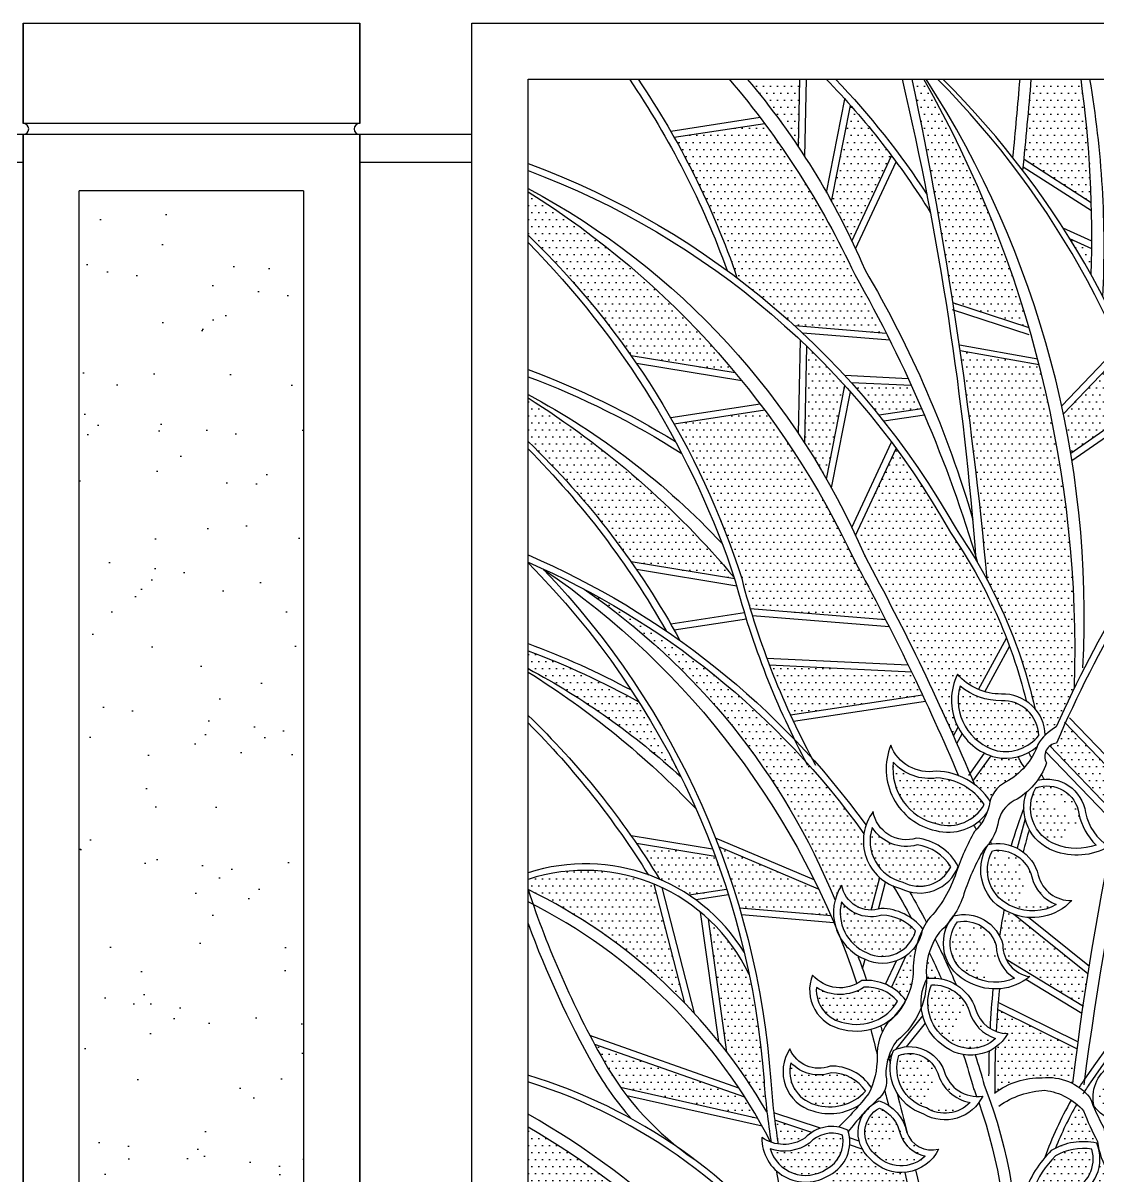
# Model space of a CAD drawing. Extents: x -51224 to -13975, y -20628 to 9094.
# Drawn here: x -38902 to -37944, y -17289 to -16262 of the extents above; entities that cross this region are included whole.
import ezdxf

# ---------------------------------------------------------------- set-up
doc = ezdxf.new("R2010")
doc.units = 0
doc.header["$LTSCALE"] = 5
doc.header["$MEASUREMENT"] = 0
doc.layers.get('0').update_dxf_attribs({"linetype": 'CONTINUOUS'})
for name, color, linetype in [('0-1', 1, 'CONTINUOUS'), ('0-3', 3, 'CONTINUOUS'), ('0-4', 4, 'CONTINUOUS'), ('0-BCA', 33, 'CONTINUOUS'), ('0-HATCH', 8, 'CONTINUOUS'), ('2', 2, 'CONTINUOUS'), ('MET', 2, 'CONTINUOUS')]:
    doc.layers.add(name, color=color, linetype=linetype)
pattern_1 = [(0, (-66595.0113, -13824.664), (3.125, 6.25), [0, -6.25])]

msp = doc.modelspace()

# ---------------------------------------------------------------- hatches: boundary and pattern name
at = {"layer": '0-HATCH'}
h = msp.add_hatch(dxfattribs=at)
h.set_pattern_fill('AR-SAND', color=2, scale=50, style=0)
h.set_pattern_definition([(142.5, (-6908.28, -13824.664), (3.14967, 96.34119), [0, -76, 0, -85, 0, -81.25]), (172.5, (-6908.28, -13824.66), (-88.48884, 141.1073), [0, -41, 0, -68.5, 0, -26.25]), (212.5, (-6846.78, -13824.66), (-155.7071, 0.28295), [0, -25, 0, -90, 0, -117.5]), (222.5, (-6846.78, -13824.66), (-150.30633, 43.8838), [0, -12.5, 0, -59, 0, -67.5])])
h.paths.add_polyline_path([(-38651.6, -16411.5), (-38851.6, -16411.5), (-38851.6, -17862.1), (-38651.6, -17862.1)])
at = {"layer": 'MET'}
h = msp.add_hatch(dxfattribs=at)
h.set_pattern_fill('DOTS', color=256, scale=100, style=0)
h.set_pattern_definition(pattern_1)
h.paths.add_polyline_path([(-38210.7, -16372.5), (-38209.4, -16312.1), (-38256.2, -16312.1, -0.028256)])
h.paths.add_polyline_path([(-38127.6, -16380.4, 0.020153), (-38164.2, -16335.5), (-38181.1, -16421.1, -0.014801), (-38163, -16456.4)])
h = msp.add_hatch(dxfattribs=at)
h.set_pattern_fill('DOTS', color=256, scale=100, style=0)
h.set_pattern_definition(pattern_1)
h.paths.add_polyline_path([(-37996, -16566.8), (-38066.5, -16554.3, -0.013052), (-38042.4, -16758.5, -0.067332), (-38000, -16872.7, -0.174695), (-37990.6, -16896.6, -0.066106), (-37980.9, -16889.3, -0.009125), (-37964.6, -16854.3, 0.070612)])
h.paths.add_polyline_path([(-38098.9, -16312.1), (-38109.2, -16312.1, -0.012859), (-38072.9, -16511.4), (-38005.1, -16533.6, 0.058646)])
h = msp.add_hatch(dxfattribs=at)
h.set_pattern_fill('DOTS', color=256, scale=100, style=0)
h.set_pattern_definition(pattern_1)
h.paths.add_polyline_path([(-37958.7, -16312.1), (-38003.1, -16312.1, -0.00456), (-38009.6, -16383.7), (-37949.6, -16422.2, 0.02686)])
h.paths.add_polyline_path([(-37949.7, -16486.5, 0.005662), (-37949.2, -16463.2), (-37968.7, -16454.3, -0.012032)])
h = msp.add_hatch(dxfattribs=at)
h.set_pattern_fill('DOTS', color=256, scale=100, style=0)
h.set_pattern_definition(pattern_1)
h.paths.add_polyline_path([(-38213.8, -16531.9), (-38132.3, -16538.6, 0.0123), (-38160.5, -16486.1, 0.050651), (-38240.7, -16351.8), (-38321.3, -16364.2, -0.046527), (-38265.4, -16489, -0.023137)])
h.paths.add_polyline_path([(-38163.5, -16582.6, -0.013133), (-38138.8, -16611.6), (-38100.7, -16605.9, 0.004671), (-38109.9, -16585.2)])
h = msp.add_hatch(dxfattribs=at)
h.set_pattern_fill('DOTS', color=256, scale=100, style=0)
h.set_pattern_definition(pattern_1)
h.paths.add_polyline_path([(-38451.6, -16412.5), (-38451.6, -16451.2, -0.04806), (-38359.8, -16558.5), (-38266.9, -16573.8, 0.079678)])
h.paths.add_polyline_path([(-38261.2, -16757.1, 0.009498), (-38253.6, -16784), (-38132.9, -16793.9, 0.006702), (-38160.5, -16741.5, 0.050651), (-38240.7, -16607.1), (-38321.3, -16619.5, -0.051095)])
h.paths.add_polyline_path([(-38236.4, -16834.4, 0.016347), (-38217.7, -16878.7), (-38100, -16861.1, 0.002576), (-38109.7, -16840.6)])
h = msp.add_hatch(dxfattribs=at)
h.set_pattern_fill('DOTS', color=256, scale=100, style=0)
h.set_pattern_definition(pattern_1)
h.paths.add_polyline_path([(-38204.9, -16636.7, -0.013837), (-38185.7, -16668.4), (-38169.2, -16585.2, 0.016904), (-38203, -16550.3)])
h.paths.add_polyline_path([(-38072.5, -16897.2), (-38068.4, -16889.5, -0.236339), (-38068.9, -16842.4, 0.113645), (-38050.2, -16855.9), (-38025.3, -16810.1, 0.059522), (-38075.2, -16716.1, 0.031016), (-38123.5, -16641.2), (-38159.7, -16718.8, -0.007434), (-38151.6, -16737, -0.020135)])
h.paths.add_polyline_path([(-38055.1, -16937.5, -0.000382), (-38053.8, -16940.6, -0.085613), (-38039.8, -16955.4, -0.211809), (-38026, -16938.5, 0.089028), (-38009.3, -16925.4, 0.001039), (-38012.9, -16919.4, 0.001437), (-38014.8, -16915.8, -0.115598), (-38034.8, -16916.4, -0.020679), (-38039, -16915.1)])
h = msp.add_hatch(dxfattribs=at)
h.set_pattern_fill('DOTS', color=256, scale=100, style=0)
h.set_pattern_definition(pattern_1)
h.paths.add_polyline_path([(-37974.5, -16610.3, -0.010073), (-37967.9, -16645.3), (-37904.2, -16600.8, 0.015375), (-37922.1, -16555.6)])
h = msp.add_hatch(dxfattribs=at)
h.set_pattern_fill('DOTS', color=256, scale=100, style=0)
h.set_pattern_definition(pattern_1)
h.paths.add_polyline_path([(-38359.8, -16742.2), (-38267.4, -16757.4, 0.000262), (-38267.6, -16756.6, 0.079323), (-38451.6, -16596.2), (-38451.6, -16634.9, -0.04806)])
h = msp.add_hatch(dxfattribs=at)
h.set_pattern_fill('DOTS', color=256, scale=100, style=0)
h.set_pattern_definition(pattern_1)
h.paths.add_polyline_path([(-38281.5, -16996.2, -0.019491), (-38263.2, -17050.7), (-38181.8, -17057.5, 0.008993), (-38192.6, -17033.9)])
h.paths.add_polyline_path([(-38401.7, -16766.6, -0.146878), (-38178, -17043.8, -0.082965), (-38172.1, -17030.2, 0.368074), (-38145.7, -17052.5), (-38138.1, -17023.6, -0.25418), (-38152.3, -16984.5, 0.116693)])
h.paths.add_polyline_path([(-38108.4, -17105.6, -0.069145), (-38105.1, -17083.2, -0.093982), (-38114.6, -17093), (-38127.7, -17121.4, -0.09996), (-38115, -17132.9, 0.115857)])
h.paths.add_polyline_path([(-38094.1, -17090.3, 0.070049), (-38096.9, -17107.2, -0.022195), (-38096.5, -17113.4, -0.0826), (-38083.2, -17113.8, 0.009056)])
h = msp.add_hatch(dxfattribs=at)
h.set_pattern_fill('DOTS', color=256, scale=100, style=0)
h.set_pattern_definition(pattern_1)
h.paths.add_polyline_path([(-38315.2, -16933.9, 0.026278), (-38352.8, -16867, 0.037889), (-38451.6, -16821.4), (-38451.6, -16837.3, -0.062663)])
h.paths.add_polyline_path([(-38355, -16993.2, -0.012858), (-38334.4, -17025, -0.045024), (-38308.1, -17039.3), (-38274.6, -17034.1, 0.010614), (-38284.7, -17004.8)])
h = msp.add_hatch(dxfattribs=at)
h.set_pattern_fill('DOTS', scale=100, style=0)
h.set_pattern_definition(pattern_1)
edge = h.paths.add_edge_path()
edge.add_arc((-38137.8, -17099.9), 42.9, 42.4347, 87.7573)
edge.add_arc((-38145.8, -17025.9), 32.6, 216.1166, 287.2577, ccw=False)
edge.add_arc((-38134.6, -17054.8), 38.8, 165.605, 247.4768)
edge.add_arc((-38135.8, -17063.2), 30.6, 243.5251, 345.2523)
edge = h.paths.add_edge_path()
edge.add_arc((-38110.3, -17035.7), 41.5, 31.3781, 82.4478)
edge.add_arc((-38114.5, -16959.9), 35.9, 212.1859, 285.5371, ccw=False)
edge.add_arc((-38109.2, -16990.9), 37.5, 161.5606, 257.0397)
edge.add_arc((-38102.7, -17000.3), 31.1, 241.2384, 333.6474)
edge = h.paths.add_edge_path()
edge.add_arc((-38089.6, -16988.5), 53.8, 33.8978, 87.578)
edge.add_arc((-38094, -16892.6), 42.7, 221.2854, 278.9359, ccw=False)
edge.add_arc((-38076.2, -16926.8), 50.2, 173.0921, 257.7815)
edge.add_arc((-38077.1, -16940.2), 36.9, 254.6177, 330.3629)
edge = h.paths.add_edge_path()
edge.add_arc((-38028.4, -16897.8), 31.8, 1.3562, 92.1256)
edge.add_arc((-38030.1, -16808.4), 57.6, 230.757, 270.5639, ccw=False)
edge.add_arc((-38021.5, -16865.4), 46.7, 164.5842, 255.2337)
edge.add_arc((-38026.1, -16873.4), 37.9, 258.8615, 321.3503)
edge = h.paths.add_edge_path()
edge.add_arc((-37989, -16970.4), 28.6, 7.5818, 110.6768, ccw=False)
edge.add_arc((-37908.8, -16956.2), 53, 191.3468, 226.4304)
edge.add_arc((-37962.6, -16946.1), 51.5, 248.9836, 289.6136, ccw=False)
edge.add_arc((-37968.5, -16961.2), 35.3, 150.1777, 249.189, ccw=False)
edge = h.paths.add_edge_path()
edge.add_arc((-38032.9, -17030.2), 31, 13.6108, 99.1965, ccw=False)
edge.add_arc((-37967.8, -17014.1), 36, 194.1039, 248.4346)
edge.add_arc((-38002.1, -17011.3), 41.9, 245.7438, 300.1079, ccw=False)
edge.add_arc((-38006.9, -17016.6), 35.3, 151.2176, 249.4447, ccw=False)
edge = h.paths.add_edge_path()
edge.add_arc((-38063.1, -17092.2), 29.8, 15.8061, 101.5558, ccw=False)
edge.add_arc((-38000.2, -17083.9), 34.2, 180.282, 238.6534)
edge.add_arc((-38035.2, -17074.5), 42.4, 241.5645, 294.0302, ccw=False)
edge.add_arc((-38043.7, -17082.2), 31.8, 142.9301, 248.3543, ccw=False)
edge = h.paths.add_edge_path()
edge.add_arc((-38091.2, -17153.7), 34.7, 18.9456, 91.3188, ccw=False)
edge.add_arc((-38023.8, -17132.7), 35.9, 195.6588, 252.0736)
edge.add_arc((-38057.3, -17143.4), 32.4, 228.2761, 313.6683, ccw=False)
edge.add_arc((-38054.8, -17135.1), 40.5, 156.6453, 233.54, ccw=False)
h = msp.add_hatch(dxfattribs=at)
h.set_pattern_fill('DOTS', color=256, scale=100, style=0)
h.set_pattern_definition(pattern_1)
h.paths.add_polyline_path([(-37926.8, -16968.5, -0.00277), (-37920.6, -16940.2), (-37972.8, -16886, 0.004609), (-37980.6, -16903.7, 0.139817), (-37986.6, -16906.2)])
at = {"layer": 'MET', "linetype": 'CONTINUOUS'}
h = msp.add_hatch(dxfattribs=at)
h.set_pattern_fill('DOTS', color=256, scale=100, style=0)
h.set_pattern_definition(pattern_1)
h.paths.add_polyline_path([(-38246.9, -17238.2, 0.011269), (-38258.4, -17219.3), (-38392.2, -17172.2, 0.004849), (-38384.2, -17186.8, 0.026856), (-38369.1, -17210.5)])
h.paths.add_polyline_path([(-38274.4, -17179.1, -0.03218), (-38238.7, -17232.4, -0.010433), (-38241.3, -17205.1, 0.03293), (-38254.6, -17109.9, 0.095283), (-38290.9, -17060.5)])
h.paths.add_polyline_path([(-38312.1, -17135.4), (-38339.4, -17029.5, 0.178368), (-38451.6, -17025.2), (-38451.6, -17034.1, -0.087067)])
at = {"layer": 'MET'}
h = msp.add_hatch(dxfattribs=at)
h.set_pattern_fill('DOTS', color=256, scale=100, style=0)
h.set_pattern_definition(pattern_1)
h.paths.add_polyline_path([(-37993.4, -17201.9, -0.143846), (-37966.3, -17207, -0.002967), (-37962.5, -17176.2), (-38033.1, -17141.2, 0.00581), (-38034.4, -17160.7, 0.08905), (-38024, -17162.6, -0.107789), (-38035, -17174.8, 0.012105), (-38035.5, -17215.5, -0.167276)])
h.paths.add_polyline_path([(-38018.9, -17056.2, -0.01521), (-38021.6, -17055.1, -0.039796), (-38027.5, -17052.3, 0.007004), (-38031.4, -17075.5, -0.058752), (-38028.4, -17083.3, 0.123248), (-38025.4, -17096.7), (-37957.2, -17138.2, -0.002798), (-37952.8, -17109.2)])
h = msp.add_hatch(dxfattribs=at)
h.set_pattern_fill('DOTS', scale=100, style=0)
h.set_pattern_definition(pattern_1)
edge = h.paths.add_edge_path()
edge.add_arc((-38180.9, -17277.7), 26.4, 68.8835, 138.5713)
edge.add_arc((-38223.5, -17227.5), 39.9, 252.055, 304.8191, ccw=False)
edge.add_arc((-38204.2, -17255.9), 33.1, 196.8514, 303.465)
edge.add_arc((-38198.2, -17258.9), 27.4, 296.5563, 372.3117)
edge = h.paths.add_edge_path()
edge.add_arc((-38150.9, -17257.8), 31.5, 11.2351, 66.5484, ccw=False)
edge.add_arc((-38091.9, -17242.8), 29.5, 197.5881, 258.9562)
edge.add_arc((-38119.1, -17249.3), 31.1, 221.4504, 313.865, ccw=False)
edge.add_arc((-38126.7, -17250.8), 24.8, 118.2448, 230.5735, ccw=False)
edge = h.paths.add_edge_path()
edge.add_arc((-38111.6, -17207), 26.8, 19.782, 110.9838, ccw=False)
edge.add_arc((-38050.9, -17187.6), 37, 196.1986, 259.531)
edge.add_arc((-38080, -17202.3), 31.2, 238.147, 316.0107, ccw=False)
edge.add_arc((-38085.7, -17193.2), 37.2, 162.3712, 253.1445, ccw=False)
edge = h.paths.add_edge_path()
edge.add_arc((-38149.9, -17158.5), 37.3, 41.7668, 93.2044)
edge.add_arc((-38173.5, -17089.2), 38.5, 236.7425, 303.7634, ccw=False)
edge.add_arc((-38165.1, -17123.7), 29.6, 175.6353, 261.4581)
edge.add_arc((-38158.4, -17112.4), 42, 254.6677, 329.647)
edge = h.paths.add_edge_path()
edge.add_arc((-38181.2, -17234), 36.5, 33.2517, 90.0682)
edge.add_arc((-38192.6, -17165.7), 33.7, 222.7691, 289.6208, ccw=False)
edge.add_arc((-38188.1, -17196.5), 30.3, 164.9851, 254.9151)
edge.add_arc((-38182.6, -17184.6), 43.2, 252.0503, 317.5348)
h = msp.add_hatch(dxfattribs=at)
h.set_pattern_fill('DOTS', scale=100, style=0)
h.set_pattern_definition(pattern_1)
edge = h.paths.add_edge_path()
edge.add_arc((-37887.4, -17714.4), 24.5, 71.5768, 160.3033)
edge.add_arc((-37937.2, -17684.4), 34.4, 275.7529, 320.8708, ccw=False)
edge.add_arc((-37913.2, -17705.8), 24.2, 212.2523, 298.1657)
edge.add_arc((-37921.6, -17690.1), 41.9, 298.0731, 358.5435)
edge = h.paths.add_edge_path()
edge.add_arc((-37854.6, -17665.2), 19.8, 26.1456, 133.9812, ccw=False)
edge.add_arc((-37816.6, -17635.8), 29, 225.6729, 278.075)
edge.add_arc((-37836, -17654.9), 25.4, 261.6893, 337.9388, ccw=False)
edge.add_arc((-37836.2, -17648), 32.3, 185.3549, 263.8417, ccw=False)
edge = h.paths.add_edge_path()
edge.add_arc((-37858.6, -17589.7), 18.5, 34.7628, 132.7768, ccw=False)
edge.add_arc((-37820.7, -17561.2), 29, 218.2828, 292.3511)
edge.add_arc((-37832.4, -17586.3), 22.8, 245.8707, 355.6218, ccw=False)
edge.add_arc((-37833.1, -17569.5), 38.6, 189.9909, 257.211, ccw=False)
edge = h.paths.add_edge_path()
edge.add_arc((-37888.7, -17641.6), 23.6, 77.867, 156.4098)
edge.add_arc((-37945.2, -17622), 36.3, 289.1803, 343.7899, ccw=False)
edge.add_arc((-37915.4, -17644.1), 21.6, 214.3541, 330.787)
edge.add_arc((-37935.2, -17620.5), 51.5, 318.5729, 362.2749)
edge = h.paths.add_edge_path()
edge.add_arc((-37896.8, -17581.7), 36.5, 84.292, 151.3415)
edge.add_arc((-37984.8, -17542), 60.2, 302.3873, 338.3712, ccw=False)
edge.add_arc((-37934.8, -17579.7), 22.1, 216.6058, 298.1262)
edge.add_arc((-37938.3, -17555.1), 46.2, 287.5358, 372.1232)
edge = h.paths.add_edge_path()
edge.add_arc((-37861.6, -17513.4), 18.2, 31.6944, 158.7938, ccw=False)
edge.add_arc((-37815.8, -17486.3), 35.1, 209.9539, 288.287)
edge.add_arc((-37836.7, -17509.2), 33.6, 243.2441, 342.116, ccw=False)
edge.add_arc((-37838.7, -17501.1), 40.4, 188.1268, 250.9374, ccw=False)
edge = h.paths.add_edge_path()
edge.add_arc((-37905.6, -17496), 24.5, 80.198, 160.4093)
edge.add_arc((-37976.2, -17473.7), 49.6, 284.6699, 343.5005, ccw=False)
edge.add_arc((-37941.6, -17507.4), 26.3, 212.9125, 304.51)
edge.add_arc((-37944.6, -17486.9), 45.7, 292.9115, 379.2699)
edge = h.paths.add_edge_path()
edge.add_arc((-37869.2, -17440.3), 26.1, 50.9417, 146.4228, ccw=False)
edge.add_arc((-37821.2, -17362.3), 65.8, 241.3063, 276.7007)
edge.add_arc((-37853.7, -17412.9), 42.8, 254.3449, 339.8674, ccw=False)
edge.add_arc((-37856.6, -17420.4), 34.8, 189.0064, 255.7128, ccw=False)
edge = h.paths.add_edge_path()
edge.add_arc((-37918.2, -17425.8), 25.9, 81.1666, 174.8095)
edge.add_arc((-38005.9, -17405.2), 64.5, 302.039, 343.5829, ccw=False)
edge.add_arc((-37956.3, -17424.4), 38.7, 246.6656, 293.4272)
edge.add_arc((-37960.5, -17415.3), 48.7, 293.6978, 378.0338)
edge = h.paths.add_edge_path()
edge.add_arc((-37878.7, -17374.4), 25.2, 63.4248, 148.4833, ccw=False)
edge.add_arc((-37844.1, -17310.3), 47.6, 240.683, 296.8199)
edge.add_arc((-37866.9, -17340.6), 46, 262.8804, 344.6489, ccw=False)
edge.add_arc((-37874.2, -17360.2), 26, 182.014, 273.4981, ccw=False)
edge = h.paths.add_edge_path()
edge.add_arc((-37939.2, -17352.7), 26.3, 71.4014, 171.2686)
edge.add_arc((-38004.8, -17348.1), 39.6, 299.7351, 359.1111, ccw=False)
edge.add_arc((-37966, -17339.8), 46.8, 245.8155, 275.6657)
edge.add_arc((-37977.1, -17341), 48.1, 289.1317, 375.8481)
edge = h.paths.add_edge_path()
edge.add_arc((-37957, -17313.2), 48.3, 80.7215, 120.5242)
edge.add_arc((-37919.1, -17334.5), 88.6, 134.7962, 158.931)
edge.add_arc((-37984.6, -17269), 37.8, 242.9832, 296.3684)
edge.add_arc((-37978.3, -17274.3), 30.3, 290.0811, 376.8318)
edge = h.paths.add_edge_path()
edge.add_arc((-37893.7, -17294.4), 26.1, 43.1749, 157.2066, ccw=False)
edge.add_arc((-37838.5, -17205.3), 79.9, 243.0519, 273.8288)
edge.add_arc((-37882.1, -17262.3), 54, 261.6878, 335.0862, ccw=False)
edge.add_arc((-37880.9, -17279.7), 37.1, 187.1713, 256.0957, ccw=False)
edge = h.paths.add_edge_path()
edge.add_arc((-37913.8, -17219.6), 28.4, 53.8953, 190.5436, ccw=False)
edge.add_arc((-37847.4, -17118.5), 92.7, 237.5778, 260.5634)
edge.add_arc((-37929.4, -17138.9), 97.5, 276.0003, 313.2797, ccw=False)
edge.add_arc((-37917.6, -17204.4), 31.6, 220.3688, 267.0518, ccw=False)
h = msp.add_hatch(dxfattribs=at)
h.set_pattern_fill('DOTS', color=256, scale=100, style=0)
h.set_pattern_definition(pattern_1)
h.paths.add_polyline_path([(-37925.3, -17394.7, -0.001097), (-37923.2, -17390.4, -0.005939), (-37913.5, -17368.6, 0.044288), (-37920.8, -17353.3, -0.003625), (-37923, -17340.8, -0.324126), (-37960.1, -17392.3, -0.198244), (-37998.8, -17381.2, 0.361189), (-37971.2, -17348.3, -0.501947), (-37925.8, -17323.4, -0.000323), (-37926, -17322.3, 0.156949), (-37934.3, -17286.6, -0.101274), (-37944.2, -17258.6, -0.03088), (-37956.5, -17231.5, 0.039107), (-37962.6, -17225.5, 0.036089), (-37981.6, -17264.8, -0.176208), (-37944.7, -17260.3, -0.424854), (-37965.5, -17308.4, -0.17978), (-37995.8, -17311.3, 0.041284), (-38002.5, -17360.7, 0.127883), (-37976.2, -17455.7, 0.188197), (-37949.9, -17422.3, -0.318704)])
at = {"layer": 'MET', "linetype": 'CONTINUOUS'}
h = msp.add_hatch(dxfattribs=at)
h.set_pattern_fill('DOTS', color=256, scale=100, style=0)
h.set_pattern_definition(pattern_1)
h.paths.add_polyline_path([(-38249.7, -17422.9, 0.099038), (-38451.6, -17246), (-38451.6, -17363.5, -0.023587), (-38391, -17429.6)])
h.paths.add_polyline_path([(-38210.5, -17519, -0.201809), (-38263.9, -17546.8, -0.279095), (-38302.9, -17528.5, 0.164509), (-38270, -17503.2, -0.315427), (-38202.1, -17494.1, -0.00052), (-38202, -17493.9, 0.017344), (-38227.4, -17453.8), (-38345.9, -17488.2, -0.021153), (-38302.1, -17555.8, 0.054369), (-38275.9, -17590.9, 0.001844), (-38275.6, -17589.7, -0.461655), (-38213.4, -17569.4, -0.007468), (-38213.2, -17554.7, -0.058651), (-38211.9, -17525.8, -0.012704)])
at = {"layer": 'MET'}
h = msp.add_hatch(dxfattribs=at)
h.set_pattern_fill('DOTS', color=256, scale=100, style=0)
h.set_pattern_definition(pattern_1)
h.paths.add_polyline_path([(-38101.9, -17349.8), (-38210.7, -17340.1, 0.111187), (-38072, -17589.6), (-38066.8, -17595.2, 0.028069)])
h.paths.add_polyline_path([(-38115.6, -17286.2, -0.236624), (-38146.6, -17274.2, -0.092086), (-38153.7, -17265.5), (-38165, -17261.8, -0.259894), (-38182.9, -17288.6, -0.038094), (-38188.1, -17291.5), (-38109.2, -17314.7, 0.003299)])
h.paths.add_polyline_path([(-38198.8, -17250.7), (-38231.8, -17239.8, 0.008253), (-38228.7, -17261, 0.187076), (-38204.8, -17255.7, -0.060634)])

# ---------------------------------------------------------------- linework, layer by layer
at = {"color": 3}
for p, q in [((-38901.6, -16361.5, 0), (-39002.2, -16361.5, 0)), ((-38501.6, -16361.5, 0), (-38601.6, -16361.5, 0)), ((-38901.6, -16386.5, 0), (-39002.2, -16386.5, 0)), ((-38501.6, -16386.5, 0), (-38601.6, -16386.5, 0))]:
    msp.add_line(p, q, dxfattribs=at)
at = {"layer": '0-1'}
for p, q in [((-38210.7, -16372.5, 0), (-38209.4, -16312.1, 0)), ((-38204.9, -16381.4, 0), (-38203.4, -16312.1, 0)), ((-38185.7, -16413, 0), (-38169.2, -16329.9, 0)), ((-38181.1, -16421.1, 0), (-38164.2, -16335.5, 0)), ((-38244.8, -16346.3, 0), (-38324.4, -16358.6, 0)), ((-38240.7, -16351.8, 0), (-38321.3, -16364.2, 0)), ((-38163, -16456.4, 0), (-38127.6, -16380.4, 0)), ((-37949.6, -16422.2, 0), (-38009.6, -16383.7, 0)), ((-38159.7, -16463.4, 0), (-38123.5, -16385.8, 0)), ((-37949.4, -16429.5, 0), (-38010.3, -16390.4, 0)), ((-37949.2, -16456.6, 0), (-37974.6, -16445, 0)), ((-37949.2, -16463.2, 0), (-37968.7, -16454.3, 0)), ((-38005, -16540, 0), (-38073.2, -16517.6, 0)), ((-38005.1, -16533.6, 0), (-38072.9, -16511.4, 0)), ((-38132.3, -16538.6, 0), (-38213.8, -16531.9, 0)), ((-38129.1, -16544.8, 0), (-38206.7, -16538.5, 0)), ((-38210.7, -16627.8, 0), (-38208.9, -16544.6, 0)), ((-37997.4, -16561.5, 0), (-38067.2, -16549, 0)), ((-37976, -16603.2, 0), (-37924.7, -16549.6, 0)), ((-38266.9, -16573.8, 0), (-38359.8, -16558.5, 0)), ((-38204.9, -16636.7, 0), (-38203, -16550.3, 0)), ((-37996, -16566.8, 0), (-38066.5, -16554.3, 0)), ((-37974.5, -16610.3, 0), (-37922.1, -16555.6, 0)), ((-38261.2, -16580.8, 0), (-38355, -16565.4, 0)), ((-38112.7, -16579.1, 0), (-38169.2, -16576.3, 0)), ((-38185.7, -16668.4, 0), (-38169.2, -16585.2, 0)), ((-38181.1, -16676.4, 0), (-38164.2, -16590.8, 0)), ((-38109.9, -16585.2, 0), (-38163.5, -16582.6, 0)), ((-37967.9, -16645.3, 0), (-37904.2, -16600.8, 0)), ((-38244.8, -16601.7, 0), (-38324.4, -16613.9, 0)), ((-38240.7, -16607.1, 0), (-38321.3, -16619.5, 0)), ((-38100.7, -16605.9, 0), (-38138.8, -16611.6, 0)), ((-37966.9, -16651.9, 0), (-37902.1, -16606.7, 0)), ((-38098.2, -16611.6, 0), (-38134.4, -16617, 0)), ((-38163, -16711.7, 0), (-38127.6, -16635.7, 0)), ((-38159.7, -16718.8, 0), (-38123.5, -16641.2, 0)), ((-38267.4, -16757.4, 0), (-38359.8, -16742.2, 0)), ((-38265.6, -16763.8, 0), (-38355, -16749.1, 0)), ((-38132.9, -16793.9, 0), (-38253.6, -16784, 0)), ((-38258.8, -16787.5, 0), (-38324.4, -16797.7, 0)), ((-38257, -16793.3, 0), (-38321.3, -16803.2, 0)), ((-38129.7, -16800.1, 0), (-38251.7, -16790.2, 0)), ((-38050.2, -16855.9, 0), (-38025.3, -16810.1, 0)), ((-38044.4, -16857.9, 0), (-38022.5, -16817.5, 0)), ((-38112.7, -16834.4, 0), (-38238.7, -16828.3, 0)), ((-38109.7, -16840.6, 0), (-38236.4, -16834.4, 0)), ((-38100, -16861.1, 0), (-38217.7, -16878.7, 0)), ((-38097.3, -16866.8, 0), (-38215.1, -16884.4, 0)), ((-37920.6, -16940.2, 0), (-37973.5, -16885.2, 0)), ((-37919, -16933.2, 0), (-37969.2, -16881.1, 0)), ((-38072.5, -16897.2, 0), (-38068.4, -16889.5, 0)), ((-38069.5, -16904.1, 0), (-38064.8, -16895.5, 0)), ((-37926.8, -16968.5, 0), (-37986.6, -16906.2, 0)), ((-38058.9, -16932.5, 0), (-38044.7, -16912.7, 0)), ((-38055.1, -16937.5, 0), (-38039, -16915.1, 0)), ((-37928.3, -16975.6, 0), (-37990.3, -16911.1, 0)), ((-38287.1, -16998.3, 0), (-38359.8, -16986.3, 0)), ((-38196.6, -17025.7, 0), (-38284.5, -16988.5, 0)), ((-38284.7, -17004.8, 0), (-38355, -16993.2, 0)), ((-38192.6, -17033.9, 0), (-38281.5, -16996.2, 0)), ((-38339.4, -17029.5, 0), (-38312.1, -17135.4, 0)), ((-38332.4, -17032.5, 0), (-38303.6, -17144.4, 0)), ((-38145.7, -17052.5, 0), (-38138.1, -17023.6, 0)), ((-38139.3, -17051.7, 0), (-38132.9, -17027.5, 0)), ((-38274.6, -17034.1, 0), (-38308.1, -17039.3, 0)), ((-38273, -17038.9, 0), (-38302.2, -17043.4, 0)), ((-38181.3, -17057.6, 0), (-38263.2, -17050.7, 0)), ((-38281.7, -17169.7, 0), (-38297.8, -17054.4, 0)), ((-38274.4, -17179.1, 0), (-38290.9, -17060.5, 0)), ((-38179.1, -17063.8, 0), (-38261.4, -17056.8, 0)), ((-37952.8, -17109.2, 0), (-38018.9, -17056.2, 0)), ((-37951.2, -17102.8, 0), (-38005.7, -17059.1, 0)), ((-38127.7, -17121.4, 0), (-38114.6, -17093, 0)), ((-38153.4, -17105, 0), (-38151.2, -17096.4, 0)), ((-38133, -17118.6, 0), (-38123.3, -17097.6, 0)), ((-37956.7, -17138.5, 0), (-38025.4, -17096.7, 0)), ((-37958.2, -17144.6, 0), (-38007.9, -17114.4, 0)), ((-37961.7, -17169.9, 0), (-38032.6, -17134.8, 0)), ((-37962.5, -17176.2, 0), (-38033.1, -17141.2, 0)), ((-38263.8, -17211.1, 0), (-38396.4, -17164.4, 0)), ((-38258.4, -17219.3, 0), (-38392.2, -17172.2, 0)), ((-38246.9, -17238.2, 0), (-38369.1, -17210.5, 0)), ((-38242.9, -17245.2, 0), (-38363.6, -17217.9, 0)), ((-38191, -17246.9, 0), (-38232.6, -17233.2, 0)), ((-38198.8, -17250.7, 0), (-38231.8, -17239.8, 0)), ((-38156.5, -17258.3, 0), (-38165.1, -17255.4, 0)), ((-38153.7, -17265.5, 0), (-38165, -17261.8, 0))]:
    msp.add_line(p, q, dxfattribs=at)
at = {"layer": '0-3', "linetype": 'CONTINUOUS'}
for p, q in [((-38157, -17095.1, 0), (-38156.7, -17093.7, 0)), ((-38123.6, -17176.5, 0), (-38099.8, -17146.7, 0)), ((-38114.2, -17174.3, 0), (-38097.5, -17153.4, 0)), ((-38131.4, -17186.3, 0), (-38127.1, -17180.9, 0))]:
    msp.add_line(p, q, dxfattribs=at)
at = {"layer": '0-3', "color": 3, "elevation": 0}
msp.add_lwpolyline([(-38451.6, -16312.1), (-37418.5, -16312.1), (-37418.5, -17812.1), (-38451.6, -17812.1)], close=True, dxfattribs=at)
at = {"layer": '0-3', "linetype": 'CONTINUOUS', "elevation": 0}
for points in [[(-38361.3, -16312.1, -0.062235), (-38274.2, -16482.5)], [(-38353.6, -16312.1, -0.067407), (-38265.4, -16489)], [(-38272.3, -16312.1, -0.067075), (-38160.5, -16486.1, -0.05785), (-38051, -16743)], [(-38256.2, -16312.1, -0.074781), (-38151.6, -16481.6, -0.062226), (-38055.1, -16704.8)], [(-38185.8, -16312.1, -0.052671), (-38092.8, -16431.1)], [(-38177.5, -16312.1, -0.045454), (-38095.8, -16415.2)], [(-38451.6, -16387.2, -0.178456), (-38070.2, -16712.9, -0.096899), (-38000, -16872.7, -0.096899)], [(-38451.6, -16393.6, -0.177765), (-38075.2, -16716.1, -0.092459), (-38007.7, -16866.1)], [(-38451.6, -16409.4, -0.170667), (-38151.6, -16737, -0.025471), (-38053.8, -16940.6, -0.025471)], [(-38451.6, -16412.5, -0.144811), (-38160.5, -16741.5, -0.024063), (-38067.9, -16932.8)], [(-38451.6, -16451.2, -0.124211), (-38261.2, -16757.1, 0.060983), (-38195.4, -16923.3)], [(-38451.6, -16457.8, -0.116043), (-38266.9, -16759, 0.059542), (-38202.5, -16923.3)], [(-38451.6, -16570.9, -0.05056), (-38320.2, -16635.1, -0.05056)], [(-38451.6, -16577.3, -0.053412), (-38314.6, -16645.7, -0.053412)], [(-38451.6, -16593.1, -0.081994), (-38278.6, -16726, -0.081994)], [(-38451.6, -16596.2, -0.079323), (-38267.6, -16756.6, -0.079323)], [(-38451.6, -16634.9, -0.076189), (-38316.2, -16812.3, -0.076189)], [(-38451.6, -16641.5, -0.066253), (-38328.6, -16803.6, -0.066253)], [(-38451.6, -16736.1, -0.135368), (-38150.4, -16976.8, -0.135368)], [(-38451.6, -16742.6, -0.136266), (-38152.3, -16984.5, -0.136266)], [(-38451.6, -16743.1, -0.179286), (-38241.3, -17205.1, 0.020822), (-38235, -17259.4, 0.020822)], [(-38437.7, -16748.9, -0.174426), (-38235.3, -17204.7, 0.021817), (-38228.7, -17261, 0.021817)], [(-38437.7, -16748.9, -0.16432), (-38158.5, -17118.1, -0.16432)], [(-38401.7, -16766.6, -0.146878), (-38178, -17043.8)], [(-38451.6, -16815, -0.034826), (-38359.7, -16856.4, -0.034826)], [(-38451.6, -16821.4, -0.037889), (-38352.8, -16867, -0.037889)], [(-38451.6, -16837.3, -0.062663), (-38315.2, -16933.9, -0.062663)], [(-38451.6, -16840.4, -0.062646), (-38301.8, -16962.4, -0.062646)], [(-37990.6, -16896.6, 0.414967), (-38029.7, -16860, -0.218355), (-38068.9, -16842.4, 0.473511), (-38034.8, -16916.4, 0.226882), (-37998.1, -16907.1, 0.226882)], [(-38451.6, -16879, -0.063803), (-38334.4, -17025, -0.063803)], [(-38451.6, -16885.6, -0.056319), (-38344.2, -17021.5, -0.056319)], [(-37980.9, -16889.3, 0.125344), (-37997.3, -16905, -0.1907), (-38026, -16938.5, 0.252134), (-38040.6, -16959.5, -0.139232), (-38053.6, -16982.5, 0.045981), (-38070.1, -17019, -0.111), (-38094.9, -17060.9, 0.144561), (-38108.4, -17105.6, -0.22353), (-38131, -17152.8, 0.165363), (-38140.5, -17183.3, -0.118044), (-38148, -17216, -0.037668), (-38175, -17245.9)], [(-37980.6, -16903.7, 0.539757), (-37989.5, -16921.4, -0.1907), (-38018.3, -16955, 0.252134), (-38032.8, -16975.9, -0.139232), (-38045.8, -16999, 0.045981), (-38062.3, -17035.5, -0.140758), (-38084.8, -17072.1, 0.155026), (-38096.9, -17107.2, -0.256829), (-38123.2, -17169.3, 0.165363), (-38132.7, -17199.8, -0.297505), (-38140.7, -17222, 0.043785), (-38166.2, -17249.9, 0.096099)], [(-38039.8, -16955.4, 0.242831), (-38087.7, -16928.7, -0.358992), (-38128.3, -16905.6, 0.464995), (-38088.3, -16981.7, 0.308457), (-38042.6, -16965.8, 0.308457)], [(-38009.3, -16925.4, 0.001039), (-38012.9, -16919.4, 0.001437), (-38014.8, -16915.8, 0.001437)], [(-38002.6, -16917.1, 0.000437), (-38004.1, -16914.6, 0.000975), (-38005.4, -16912.1, 0.000975)], [(-37512.2, -16928.4, 0.214516), (-37955.7, -17203.2, 0.007589), (-37960.9, -17211, 0.007589)], [(-37997.5, -16936.9, -0.446759), (-37954.8, -16965.6, 0.203971), (-37933.9, -16995.9, -0.225979), (-37983.2, -16999.8, -0.405502), (-38007.5, -16947.7, -0.405502)], [(-37991.6, -16935.9, 0.000738), (-37994.1, -16931.6)], [(-37521, -16935.7, 0.210495), (-37950.7, -17206.5, 0.009874), (-37957.3, -17216.6, 0.009874)], [(-38126.4, -17030.9, -0.011685), (-38109.8, -17059.9, -0.011685)], [(-38451.6, -17034.1, 0.048703), (-38384.2, -17186.8, 0.115508), (-38303.5, -17274.5, 2.030008)], [(-38111.6, -17036.3, -0.010748), (-38096.5, -17063.5, -0.010748)], [(-38451.6, -17064.5, 0.040385), (-38392.9, -17191.7, 0.052907), (-38359.7, -17238.3)], [(-38088.8, -17078.3, -0.015428), (-38070.1, -17118.9)], [(-38157.7, -17093.1, -0.007464), (-38149.9, -17115.2, -0.007464)], [(-38094.1, -17090.3, -0.009056), (-38083.2, -17113.8, -0.009056)], [(-38137.4, -17155.6, -0.001827), (-38135.9, -17161.1, -0.001827)], [(-38146.2, -17158.8, -0.008093), (-38140.5, -17181.5, -0.008093)], [(-38145.6, -17210.7, 0.260156), (-38182.4, -17191.5, -0.410248), (-38218.2, -17176.3, 0.512348), (-38197.7, -17231.5, 0.222218), (-38156.3, -17226.2, 0.452913)], [(-38130.3, -17183, -0.002112), (-38128.8, -17189.5)], [(-38063.7, -17181.3, -0.011185), (-38054.5, -17211.7, -0.004206), (-38051.9, -17218.6, -0.004206)], [(-38053.1, -17181.6, -0.009761), (-38045, -17208.5, -0.208179), (-38059.4, -17566.2)], [(-38150.7, -17214, 0.253116), (-38181.2, -17197.5, -0.30026), (-38217.3, -17188.6, 0.413856), (-38196, -17225.7, 0.293768), (-38150.8, -17213.8, 0.293768)], [(-38035.9, -17215.7, -0.168907), (-37993.4, -17201.9, -0.249457), (-37950.9, -17219.4, 0.03088), (-37938.6, -17246.5, 0.100136), (-37928.8, -17274.1, -0.158377), (-37920.4, -17310.1, 0.008948), (-37915.2, -17341.2, -0.100671), (-37902.6, -17377.2, -0.062282), (-37900.4, -17406.4, 0.120989), (-37893, -17438.4, -0.052555), (-37889.7, -17462.9, 0.089477), (-37883.1, -17506.6, 0.022272), (-37881.9, -17534.9, -0.097925), (-37877.7, -17568.1, -0.050393), (-37873.3, -17600.1, -0.112896), (-37871.2, -17630.1, 0.1518), (-37872.2, -17666.8, -0.192061), (-37870.7, -17719.6, -16.256874)], [(-38133.9, -17213.1, -0.001567), (-38130.3, -17226.5)], [(-38123, -17215.1, -0.004312), (-38113.5, -17252.1)], [(-38031.9, -17227.1, -0.14309), (-37991, -17213.1, -0.184664), (-37956.5, -17231.5, 0.03088), (-37944.2, -17258.6, 0.100136), (-37934.4, -17286.3, -0.158377), (-37926, -17322.3, 0.008948), (-37920.8, -17353.3, -0.100671), (-37908.2, -17389.3, -0.062282), (-37906, -17418.5, 0.120989), (-37898.6, -17450.5, -0.052555), (-37895.3, -17475, 0.089477), (-37888.8, -17518.7, 0.022272), (-37887.5, -17547, -0.097925), (-37883.3, -17580.2, -0.050393), (-37878.9, -17612.2, -0.209993), (-37879.2, -17638, 0.197948), (-37877.8, -17679, -0.229576), (-37876.4, -17720.5, -16.256874)], [(-38049.9, -17224.1, -0.190731), (-38061.5, -17546.7)], [(-37967.5, -17221.9, 0.045842), (-37991.1, -17273.1)], [(-37962.6, -17225.5, 0.036089), (-37981.6, -17264.8)], [(-38202, -17493.9, 0.130713), (-38451.6, -17246)], [(-38166.5, -17248.7, 0.332028), (-38204.8, -17255.7, -0.311183), (-38243.2, -17255.1, 0.601436), (-38182.9, -17288.6, 0.370087), (-38166.5, -17248.7, 1.078008)], [(-38171.4, -17253.1, 0.313802), (-38200.7, -17260.2, -0.234383), (-38235.8, -17265.4, 0.501929), (-38185.9, -17283.4, 0.343134), (-38171.4, -17253.1, 0.343134)], [(-38230.5, -17284.7, 0.133926), (-38076.5, -17593.6)]]:
    msp.add_lwpolyline(points, format="xyb", dxfattribs=at)
for points in [[(-37996.5, -16897, 0.418152), (-38029.6, -16866, -0.175458), (-38066.6, -16853, 0.417538), (-38033.5, -16910.5, 0.279623)], [(-38045, -16958.5, 0.238603), (-38087.3, -16934.8, -0.256991), (-38126.1, -16920.7, 0.38732), (-38086.9, -16975.8, 0.343085)], [(-37999.1, -16943.7, -0.482854), (-37960.7, -16966.6, 0.154289), (-37945.3, -16994.6, -0.179163), (-37981, -16994.2, -0.461066)], [(-38068.2, -17013.7, 0.251803), (-38105.4, -16988.4, -0.458485), (-38144, -16964.7, 0.537347), (-38119.8, -17033.2, 0.446147)], [(-38074.9, -17014.1, 0.226597), (-38104.8, -16994.5, -0.33145), (-38144.9, -16979, 0.442508), (-38117.7, -17027.5, 0.426582)], [(-38041.6, -16994.2, -0.414303), (-37996.9, -17021.5, 0.350219), (-37967.1, -17044.1, -0.319457), (-38021.6, -17055.1, -0.476626)], [(-38037.8, -16999.6, -0.391824), (-38002.7, -17022.9, 0.241606), (-37981, -17047.6, -0.24176), (-38019.3, -17049.6, -0.456924)], [(-38099.7, -17069.3, 0.223258), (-38137, -17051, -0.465813), (-38172.1, -17030.2, 0.46848), (-38151.9, -17096.1, 0.501171)], [(-38106.2, -17071, 0.200376), (-38136.2, -17057, -0.320781), (-38172.2, -17045.1, 0.373248), (-38149.5, -17090.6, 0.475515)], [(-38072.4, -17057.7, -0.418208), (-38028.4, -17083.3, 0.375782), (-38004.5, -17111.8, -0.303142), (-38057.9, -17117.2, -0.511006)], [(-38069, -17063, -0.39265), (-38034.4, -17084.1, 0.260347), (-38018, -17113.2, -0.23301), (-38055.4, -17111.7, -0.495449)], [(-38115, -17132.9, 0.265182), (-38154.1, -17115.4, -0.39236), (-38198.1, -17110.4, 0.481), (-38170.8, -17158.8, 0.361947)], [(-38095.9, -17113.3, -0.353852), (-38052.7, -17140.7, 0.336315), (-38024, -17162.6, -0.473401), (-38082.7, -17172.3, -0.369671)], [(-38122.2, -17133.6, 0.228285), (-38152, -17121.2, -0.301065), (-38194.6, -17121.4, 0.393018), (-38169.5, -17152.9, 0.339354)], [(-38092, -17119, -0.326721), (-38058.4, -17142.4, 0.251251), (-38034.9, -17166.9, -0.39085), (-38078.9, -17167.6, -0.3487)], [(-38126, -17177.5, -0.448313), (-38080.7, -17196.1, 0.375465), (-38046.4, -17218.3, -0.441065), (-38099, -17234.3, -0.431955)], [(-38121.2, -17182, -0.420371), (-38086.4, -17197.9, 0.283595), (-38057.6, -17224, -0.353449), (-38096.5, -17228.8, -0.418172)], [(-37947.2, -17227.5, -0.693512), (-37893.7, -17191.8, 0.134591), (-37849.8, -17205.1, -0.196581), (-37919.1, -17241.9, -0.220919)], [(-38138.7, -17222.4, -0.263581), (-38114.2, -17250.2, 0.398737), (-38085.7, -17265.5, -0.531899), (-38146.6, -17274.2, -0.558843)], [(-38138.4, -17228.9, -0.246148), (-38120.1, -17251.7, 0.274357), (-38097.6, -17271.7, -0.426612), (-38142.4, -17269.9, -0.53355)], [(-37944.7, -17260.3, 0.196169), (-37985.3, -17266.8, 0.121333), (-38009.1, -17305.3, 0.267544), (-37965.5, -17308.4, 0.424854)], [(-37949.2, -17265.6, 0.175439), (-37981.6, -17271.6, 0.105699), (-38001.8, -17302.6, 0.237244), (-37967.9, -17302.8, 0.397699)]]:
    msp.add_lwpolyline(points, format="xyb", close=True, dxfattribs=at)
at = {"layer": '0-3', "linetype": 'CONTINUOUS'}
for centre, radius, start, end in [((-40837.4, -16948.2, 0), 2792.9, 4.256, 13.1642), ((-41964.9, -17117.9, 0), 3939, 5.2359, 11.8042), ((-38993, -16821.3, 0), 1028.9, 358.1619, 29.6615), ((-38839.8, -16790.8, 0), 883.9, 357.0203, 32.7874), ((-38648.4, -16868.9, 0), 791, 12.1935, 44.7421), ((-38629.4, -16864.6, 0), 777.7, 12.5759, 45.2653), ((-41929.1, -15992.1, 0), 3929, 354.3058, 355.3289), ((-41929.1, -15992.1, 0), 3939, 354.1528, 355.3408), ((-38978.1, -16452.3, 0), 1028.9, 358.0924, 7.8292), ((-38822.1, -16461.2, 0), 883.9, 357.1065, 9.7131), ((-37014.7, -17317.9, 0), 1057, 141.478, 156.076), ((-37014.7, -17317.9, 0), 1051, 141.7439, 156.7895), ((-35366.1, -17515.2, 0), 2618.4, 161.2328, 173.2415), ((-34097.2, -17729.7, 0), 3894.3, 164.2529, 172.3031), ((-37014.7, -17317.9, 0), 1057, 160.2906, 162.2159), ((-38926.6, -17456.5, 0), 995.6, 28.5391, 28.8152), ((-38926.6, -17456.5, 0), 1001.6, 28.6833, 28.8592), ((-37201.5, -17202.9, 0), 839.6, 163.9825, 165.8364), ((-37194.5, -17205.6, 0), 841.1, 164.4856, 165.9135), ((-38926.6, -17456.5, 0), 1001.6, 27.5252, 27.6707), ((-38926.6, -17456.5, 0), 995.6, 27.4777, 27.5107), ((-38400.4, -17177.7, 0), 166.4, 31.754, 107.9259), ((-38401.3, -17179.7, 0), 162.5, 25.4214, 108.0406), ((-38670.3, -17482.5, 0), 498.8, 30.0893, 63.9987), ((-38670.7, -17482.8, 0), 489.4, 27.1922, 63.4071), ((-37201.5, -17202.9, 0), 839.6, 169.6676, 171.2728), ((-37201.5, -17202.9, 0), 839.6, 174.5247, 176.93), ((-37194.5, -17205.6, 0), 841.1, 174.3439, 176.9422), ((-37194.5, -17205.6, 0), 841.1, 177.8996, 180.6737), ((-37201.5, -17202.9, 0), 839.6, 178.31, 179.8112), ((-38590.5, -17658.2, 0), 479.1, 36.8858, 73.1536), ((-38594.8, -17664.4, 0), 480.6, 34.8349, 72.6703), ((-38792.7, -17839.2, 0), 694.3, 30.8447, 60.5747), ((-40268.1, -17784.6, 0), 2209.4, 0.0693, 13.0348), ((-40268.1, -17784.6, 0), 2219.4, 0.3938, 13.0354)]:
    msp.add_arc(centre, radius, start, end, dxfattribs=at)
at = {"layer": '0-4', "color": 4}
for p, q in [((-38501.6, -17862.1, 0), (-38501.6, -16262.1, 0)), ((-38501.6, -16262.1, 0), (-37368.5, -16262.1, 0))]:
    msp.add_line(p, q, dxfattribs=at)
at = {"layer": '0-BCA'}
for p, q in [((-38901.6, -16262.1, 0), (-38601.6, -16262.1, 0)), ((-38901.6, -16262.1, 0), (-38901.6, -16351.5, 0)), ((-38901.6, -16351.5, 0), (-38901.6, -16262.1, 0)), ((-38601.6, -16351.5, 0), (-38601.6, -16262.1, 0)), ((-38601.6, -16262.1, 0), (-38601.6, -16351.5, 0)), ((-38901.6, -18362.1, 0), (-38901.6, -16361.5, 0)), ((-38901.6, -16361.5, 0), (-38901.6, -18362.1, 0)), ((-38601.6, -18362.1, 0), (-38601.6, -16361.5, 0)), ((-38601.6, -16361.5, 0), (-38601.6, -18362.1, 0))]:
    msp.add_line(p, q, dxfattribs=at)
for centre, start, end in [((-38901.6, -16356.5, 0), 270, 90), ((-38601.6, -16356.5, 0), 90, 270)]:
    msp.add_arc(centre, 5, start, end, dxfattribs=at)
at = {"layer": '2'}
for p, q in [((-38601.6, -16351.5, 0), (-38901.6, -16351.5, 0)), ((-38601.6, -16361.5, 0), (-38901.6, -16361.5, 0)), ((-38851.6, -17862.1, 0), (-38851.6, -16411.5, 0)), ((-38651.6, -16411.5, 0), (-38851.6, -16411.5, 0)), ((-38651.6, -16411.5, 0), (-38651.6, -17862.1, 0))]:
    msp.add_line(p, q, dxfattribs=at)

doc.saveas('drawing.dxf')
